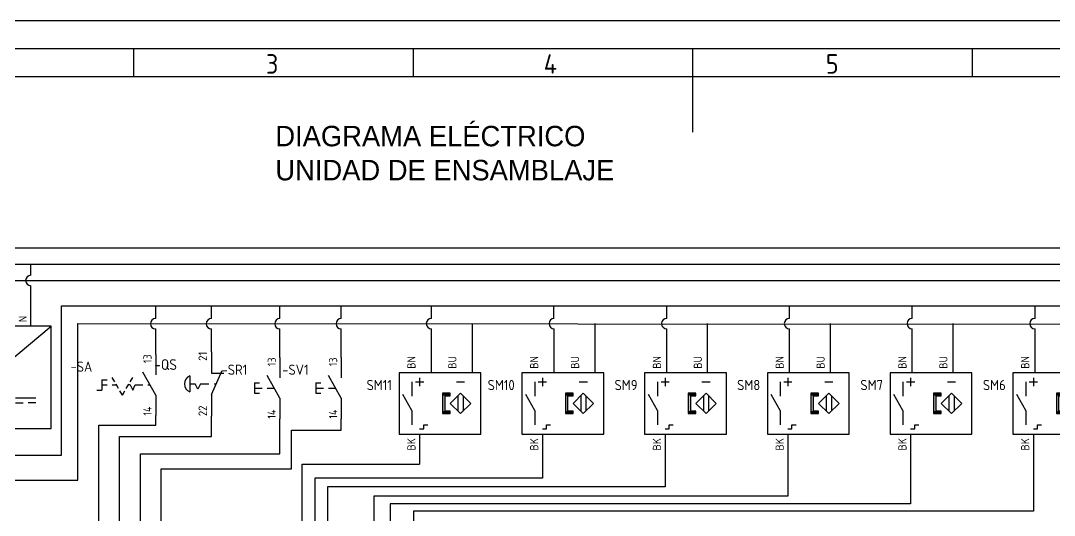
# Model space of a CAD drawing. Header units: millimetres. Extents: x 1181 to 1755, y 284 to 690.
# Drawn here: x 1309.6 to 1562.2, y 568.8 to 689.8 of the extents above; entities that cross this region are included whole.
import ezdxf
from ezdxf.enums import TextEntityAlignment as Align

# ---------------------------------------------------------------- set-up
doc = ezdxf.new("R2010")
doc.units = ezdxf.units.MM
for name, color, linetype in [('035', 5, 'Continuous'), ('07', 7, 'Continuous'), ('DESC', 1, 'Continuous'), ('RED_14_THHN', 20, 'Continuous'), ('RED_2.5mm^2', 1, 'Continuous'), ('SYMS', 7, 'Continuous'), ('TAGS', 51, 'Continuous'), ('TERMS', 4, 'Continuous'), ('YEL_14_THHN', 2, 'Continuous')]:
    doc.layers.add(name, color=color, linetype=linetype)
doc.styles.add('ISO Proportional', font='isocp.shx')
doc.styles.get("Standard").update_dxf_attribs({"font": 'arial.ttf'})
doc.styles.add('WD_IEC', font='isocp2.shx', dxfattribs={"width": 0.9, "height": 4})

# ---------------------------------------------------------------- blocks, each defined once
blk = doc.blocks.new('VPW1_1PH')
for p, q in [((-5, -25), (25, 0)), ((16.25, -17.5), (21.25, -17.5)), ((16.25, -18.75), (18.125, -18.75)), ((21.25, -18.75), (19.375, -18.75))]:
    blk.add_line(p, q)
blk.add_lwpolyline([(-5, 0), (-5, -25), (25, -25), (25, 0)], close=True)
for centre, start, end in [((1.25, -9.0625), 36.869898, 143.130102), ((3.75, -7.1875), 216.869898, 323.130102)]:
    blk.add_arc(centre, 1.5625, start, end)
at = {"style": 'WD_IEC'}
blk.add_text('1', height=3, dxfattribs=at).set_placement((-1.25, -8.125), align=Align.MIDDLE_RIGHT)
for tag, p in [('TERM01', (-1, 1)), ('TERM02', (9, 1)), ('TERM03', (19, 1))]:
    blk.add_attdef(tag, p, '', height=2, rotation=90, dxfattribs=at)
for tag, p in [('INST', (-7.5, 2.5)), ('LOC', (-7.5, -1)), ('TAG1', (-7.5, -4.5)), ('RATING1', (-7.5, -9)), ('XREF', (-7.5, -13)), ('DESC1', (-7.5, -16.85)), ('DESC2', (-7.5, -20.35)), ('DESC3', (-7.5, -23.85))]:
    blk.add_attdef(tag, text='', height=2.5, dxfattribs=at).set_placement(p, align=Align.RIGHT)
at = {"style": 'WD_IEC', "flags": 1}
for tag, p, height in [('X2TERM01', (0, 0), 0.32), ('X2TERM02', (10, 0), 0.32), ('X2TERM03', (20, 0), 0.32), ('MFG', (27.75, -1), 1.5), ('CAT', (27.75, -3.5), 1.5), ('ASSYCODE', (26, -21.5), 1), ('FAMILY', (26, -23), 1), ('X8TERM04', (5, -25), 0.32), ('X8TERM05', (15, -25), 0.32), ('CATDESC', (26, -24.5), 1)]:
    blk.add_attdef(tag, p, '', height=height, dxfattribs=at)
at = {"style": 'WD_IEC'}
for tag, p in [('TERM04', (4, -26)), ('TERM05', (14, -26))]:
    blk.add_attdef(tag, text='', height=2, rotation=90, dxfattribs=at).set_placement(p, align=Align.RIGHT)
blk = doc.blocks.new('VPB11')
for p, q in [((0, 7.5), (0, 2.5)), ((0, -2.5), (-3.125, 3.125)), ((-6.25, 1.25), (-6.25, -1.25)), ((-6.25, 1.25), (-5, 1.25)), ((-6.25, 0), (-4.375, 0)), ((-3.125, 0), (-1.389, 0)), ((-6.25, -1.25), (-5, -1.25)), ((0, -2.5), (0, -7.5))]:
    blk.add_line(p, q)
at = {"style": 'WD_IEC'}
for tag, p in [('INST', (-8, 10.25)), ('LOC', (-8, 6.75)), ('TAG1', (-8, 3.25)), ('DESC1', (-8, -10.35)), ('DESC2', (-8, -13.85)), ('DESC3', (-8, -17.35))]:
    blk.add_attdef(tag, text='', height=2.5, dxfattribs=at).set_placement(p, align=Align.RIGHT)
at = {"style": 'WD_IEC', "flags": 1}
for tag, p, height in [('X2TERM01', (0, 7.5), 0.32), ('CONTACT', (0.5, 4.5), 1), ('COMMON', (1.75, 3.25), 1), ('X1LINK', (0, 0), 0.32), ('ASSYCODE', (1, -4), 1), ('FAMILY', (1, -5.5), 1), ('X8TERM02', (0, -7.5), 0.32), ('CATDESC', (1, -7), 1)]:
    blk.add_attdef(tag, p, '', height=height, dxfattribs=at)
at = {"style": 'WD_IEC'}
blk.add_attdef('TERM01', text='', height=2, rotation=90, dxfattribs=at).set_placement((-1, 7.5), align=Align.RIGHT)
at = {"style": 'WD_IEC', "flags": 9}
for tag, p in [('MFG', (-8.5, -0.25)), ('CAT', (-8.5, -2.75))]:
    blk.add_attdef(tag, text='', height=1.5, dxfattribs=at).set_placement(p, align=Align.RIGHT)
at = {"style": 'WD_IEC'}
blk.add_attdef('TERM02', (-1, -7.5), '', height=2, rotation=90, dxfattribs=at)
at = {"lineweight": 15, "style": 'WD_IEC'}
blk.add_attdef('XREF', text='', height=2.5, dxfattribs=at).set_placement((-8, -6.35), align=Align.RIGHT)
blk = doc.blocks.new('VPX11M3')
for p, q in [((-1.875, 5.25), (-1.875, 1.75)), ((-1, 5.25), (1, 5.25)), ((0, 6.25), (0, 4.25)), ((9, 5.25), (11, 5.25)), ((-1.875, -1.75), (-4.0625, 2.1875)), ((9.375, 1.875), (9.375, -1.875)), ((10.625, 1.875), (10.625, -1.875)), ((-1.875, -1.75), (-1.875, -5.25)), ((0, -6.25), (1, -6.25)), ((1, -6.25), (1, -5.25)), ((1, -5.25), (2, -5.25))]:
    blk.add_line(p, q)
for points in [[(-5, -7.5), (15, -7.5), (15, 7.5), (-5, 7.5)], [(6.25, 1.875), (7.5, 1.875), (7.5, 2.5), (5.625, 2.5), (5.625, -2.5), (7.5, -2.5), (7.5, -1.875), (6.25, -1.875)], [(10, 2.5), (12.5, 0), (10, -2.5), (7.5, 0)]]:
    blk.add_lwpolyline(points, close=True)
for points in [[(5.625, 2.5), (5.625, 1.875), (7.5, 2.5), (7.5, 1.875)], [(5.625, 1.875), (5.625, -1.875), (6.25, 1.875), (6.25, -1.875)], [(5.625, -1.875), (5.625, -2.5), (7.5, -1.875), (7.5, -2.5)]]:
    blk.add_solid(points)
at = {"style": 'WD_IEC'}
for tag, p in [('TERM02', (-1, 8.5)), ('TERM03', (9, 8.5))]:
    blk.add_attdef(tag, p, '', height=2, rotation=90, dxfattribs=at)
for tag, p in [('INST', (-6.75, 10.25)), ('LOC', (-6.75, 6.75)), ('TAG1', (-6.75, 3.25)), ('DESC1', (-6.75, -5.2)), ('DESC2', (-6.75, -8.7)), ('DESC3', (-6.75, -12.2))]:
    blk.add_attdef(tag, text='', height=2.5, dxfattribs=at).set_placement(p, align=Align.RIGHT)
at = {"style": 'WD_IEC', "flags": 1}
for tag, p, height in [('X2TERM02', (0, 7.5), 0.32), ('X2TERM03', (10, 7.5), 0.32), ('MFG', (17.75, 6.5), 1.5), ('CAT', (17.75, 4), 1.5), ('ASSYCODE', (16, -4), 1), ('FAMILY', (16, -5.5), 1), ('X8TERM01', (0, -7.5), 0.32), ('CATDESC', (16, -7), 1)]:
    blk.add_attdef(tag, p, '', height=height, dxfattribs=at)
at = {"lineweight": 15, "style": 'WD_IEC'}
for tag, p in [('XREF', (-6.75, -1.35)), ('WDTAGALT', (-6.75, -15.125))]:
    blk.add_attdef(tag, text='', height=2.5, dxfattribs=at).set_placement(p, align=Align.RIGHT)
at = {"style": 'WD_IEC'}
blk.add_attdef('TERM01', text='', height=2, rotation=90, dxfattribs=at).set_placement((-1, -8.5), align=Align.RIGHT)
blk = doc.blocks.new('IEC_border_a3')
at = {"layer": '035'}
for p, q in [((114, 292), (114, 287)), ((164, 292), (164, 287)), ((214, 292), (214, 287)), ((264, 292), (264, 287))]:
    blk.add_line(p, q, dxfattribs=at)
for points in [[(0, 297), (420, 297), (420, 0), (0, 0)], [(18, 287), (410, 287), (410, 10), (18, 10)]]:
    blk.add_lwpolyline(points, close=True, dxfattribs=at)
at = {"layer": '07'}
blk.add_line((214, 287), (214, 277), dxfattribs=at)
blk.add_lwpolyline([(13, 292), (415, 292), (415, 5), (13, 5)], close=True, dxfattribs=at)
at = {"layer": '035', "style": 'ISO Proportional'}
for s, p in [('3', (137.68, 287.5)), ('4', (187.38, 287.5)), ('5', (237.84, 287.5))]:
    blk.add_text(s, height=3.5, dxfattribs=at).set_placement(p)
blk = doc.blocks.new('VPB12ML')
for p, q in [((0, 7.5), (0, 2.5)), ((0, -2.5), (2.5, 3.125)), ((0, 2.5), (2.8678, 2.5)), ((-5, 1.875), (-5, -1.875)), ((-5, 0), (-3.75, 0)), ((-3.125, -1.25), (-3.75, 0)), ((-2.5, 0), (-3.125, -1.25)), ((-2.5, 0), (-0.625, 0)), ((0.625, 0), (1.11111, 0)), ((0, -2.5), (0, -7.5))]:
    blk.add_line(p, q)
blk.add_arc((-4.21875, 0), 2.03125, 112.6198649, 247.3801351)
at = {"style": 'WD_IEC'}
for tag, p in [('INST', (-8, 10.25)), ('LOC', (-8, 6.75)), ('TAG1', (-8, 3.25)), ('DESC1', (-8, -10.35)), ('DESC2', (-8, -13.85)), ('DESC3', (-8, -17.35))]:
    blk.add_attdef(tag, text='', height=2.5, dxfattribs=at).set_placement(p, align=Align.RIGHT)
blk.add_attdef('TERM01', text='', height=2, rotation=90, dxfattribs=at).set_placement((-1, 7.5), align=Align.RIGHT)
at = {"style": 'WD_IEC', "flags": 1}
for tag, p, height in [('X2TERM01', (0, 7.5), 0.32), ('CONTACT', (0.5, 4.5), 1), ('COMMON', (1.75, 3.25), 1), ('X1LINK', (1.5, 0), 0.32), ('ASSYCODE', (1, -4), 1), ('FAMILY', (1, -5.5), 1), ('X8TERM02', (0, -7.5), 0.32), ('CATDESC', (1, -7), 1)]:
    blk.add_attdef(tag, p, '', height=height, dxfattribs=at)
at = {"style": 'WD_IEC', "flags": 9}
for tag, p in [('MFG', (-8.5, -0.25)), ('CAT', (-8.5, -2.75))]:
    blk.add_attdef(tag, text='', height=1.5, dxfattribs=at).set_placement(p, align=Align.RIGHT)
at = {"style": 'WD_IEC'}
blk.add_attdef('TERM02', (-1, -7.5), '', height=2, rotation=90, dxfattribs=at)
at = {"lineweight": 15, "style": 'WD_IEC'}
blk.add_attdef('XREF', text='', height=2.5, dxfattribs=at).set_placement((-8, -6.35), align=Align.RIGHT)
blk = doc.blocks.new('VSS112')
for p, q in [((0, 7.5), (0, 2.5)), ((0, -2.5), (-3.12, 3.12)), ((-13.12, 1.25), (-11.88, 1.25)), ((-13.12, 1.25), (-13.12, -1.25)), ((-13.12, 0), (-11.88, 0)), ((-10, 0.75), (-10.62, 1.83)), ((-10.62, 0), (-9.57, 0)), ((-9.06, -0.88), (-9.69, 0.21)), ((-7.19, -0.88), (-6.56, 0.21)), ((-6.25, 0), (-6.68, 0)), ((-6.25, 0.75), (-5.62, 1.83)), ((-6.25, 0), (-5.62, -1.25)), ((-5.62, -1.25), (-5, 0)), ((-5, 0), (-3.12, 0)), ((-1.88, 0), (-1.39, 0)), ((-14.38, -1.25), (-13.12, -1.25)), ((-8.12, -2.5), (-8.75, -1.42)), ((-8.12, -2.5), (-7.5, -1.42)), ((0, -2.5), (0, -7.5))]:
    blk.add_line(p, q)
at = {"style": 'WD_IEC'}
for tag, p in [('INST', (-15.5, 9.25)), ('LOC', (-15.5, 6.25)), ('TAG1', (-15.5, 3.25)), ('DESC1', (-15.5, -9.35)), ('DESC2', (-15.5, -12.35)), ('DESC3', (-15.5, -15.35))]:
    blk.add_attdef(tag, text='', height=2.5, dxfattribs=at).set_placement(p, align=Align.RIGHT)
at = {"style": 'WD_IEC', "flags": 8}
for tag, p in [('POS1', (-10.62, 3.5)), ('POS2', (-5.62, 3.5))]:
    blk.add_attdef(tag, text='', height=2, rotation=90, dxfattribs=at).set_placement(p, align=Align.MIDDLE_LEFT)
at = {"style": 'WD_IEC', "flags": 1}
for tag, p, height in [('X2TERM01', (0, 7.5), 0.32), ('CONTACT', (0.5, 4.5), 1), ('COMMON', (1.75, 3.25), 1), ('X1LINK', (0, 0), 0.32), ('X8TERM02', (0, -7.5), 0.32), ('ASSYCODE', (1, -9), 1), ('FAMILY', (1, -10.5), 1), ('CATDESC', (1, -12), 1)]:
    blk.add_attdef(tag, p, '', height=height, dxfattribs=at)
at = {"style": 'WD_IEC'}
blk.add_attdef('TERM01', text='', height=2, rotation=90, dxfattribs=at).set_placement((-1, 7.5), align=Align.RIGHT)
at = {"style": 'WD_IEC', "flags": 9}
for tag, p in [('MFG', (-16, -0.25)), ('CAT', (-16, -2.75))]:
    blk.add_attdef(tag, text='', height=1.5, dxfattribs=at).set_placement(p, align=Align.RIGHT)
at = {"style": 'WD_IEC'}
blk.add_attdef('TERM02', (-1, -7.5), '', height=2, rotation=90, dxfattribs=at)
at = {"lineweight": 15, "style": 'WD_IEC'}
blk.add_attdef('XREF', text='', height=2.5, dxfattribs=at).set_placement((-15.5, -6.35), align=Align.RIGHT)
blk.add_attdef('STATE', (1.25, -6.35), '', height=2.5, dxfattribs=at)

msp = doc.modelspace()

# ---------------------------------------------------------------- linework, layer by layer
at = {"layer": 'RED_2.5mm^2', "color": 140}
for p, q in [((1259.52, 630.22), (1654.25, 630.22)), ((1312.05, 627.49), (1312.05, 630.22)), ((1312.05, 615.01), (1312.05, 624.95))]:
    msp.add_line(p, q, dxfattribs=at)
at = {"layer": 'RED_2.5mm^2', "color": 42}
msp.add_line((1259.52, 626.22), (1654.25, 626.22), dxfattribs=at)
at = {"layer": 'RED_2.5mm^2'}
for p, q in [((1319.52, 583.47), (1319.52, 620)), ((1319.52, 620), (1654.25, 620)), ((1342.56, 616.92), (1342.56, 620)), ((1356.17, 616.92), (1356.17, 620)), ((1372.93, 616.91), (1372.93, 620)), ((1387.93, 616.9), (1387.93, 620)), ((1409.96, 616.93), (1409.96, 620)), ((1439.89, 616.93), (1439.89, 620)), ((1467.46, 616.93), (1467.46, 620)), ((1497.46, 616.93), (1497.46, 620)), ((1527.46, 616.93), (1527.46, 620)), ((1557.46, 616.93), (1557.46, 620)), ((1342.56, 608.15), (1342.56, 614.38)), ((1356.17, 608.8), (1356.17, 614.38)), ((1372.93, 607.39), (1372.93, 614.37)), ((1387.93, 607.39), (1387.93, 614.36)), ((1409.96, 603.62), (1409.96, 614.39)), ((1439.96, 603.62), (1439.96, 614.39)), ((1467.46, 603.62), (1467.46, 614.39)), ((1497.46, 603.62), (1497.46, 614.39)), ((1527.46, 603.62), (1527.46, 614.39)), ((1557.46, 603.62), (1557.46, 614.39)), ((1407.06, 588.64), (1407.06, 581.25)), ((1437.06, 588.64), (1437.06, 577.82)), ((1467.06, 588.64), (1467.06, 575.75)), ((1497.06, 588.64), (1497.06, 573.42)), ((1527.06, 588.64), (1527.06, 571.6)), ((1557.06, 588.64), (1557.06, 569.79)), ((1299.07, 583.47), (1319.52, 583.47)), ((1378.36, 548.29), (1378.36, 581.25)), ((1378.36, 581.25), (1407.06, 581.25)), ((1437.06, 577.82), (1381.47, 577.82)), ((1381.47, 577.82), (1381.47, 544.15)), ((1467.06, 575.75), (1384.58, 575.75)), ((1384.58, 575.75), (1384.58, 540.52)), ((1497.06, 573.42), (1395.91, 573.42)), ((1395.91, 573.42), (1395.91, 544.49)), ((1399.87, 571.6), (1399.8, 515.65)), ((1527.06, 571.6), (1399.87, 571.6)), ((1557.06, 569.79), (1405.57, 569.79)), ((1405.57, 569.79), (1405.57, 515.69))]:
    msp.add_line(p, q, dxfattribs=at)
at = {"layer": 'RED_2.5mm^2', "color": 1}
for p, q in [((1323.52, 585.11), (1323.52, 615.66)), ((1323.52, 615.66), (1722.24, 615.49)), ((1419.96, 603.62), (1419.96, 615.66)), ((1449.96, 603.62), (1449.96, 615.66)), ((1477.46, 603.62), (1477.46, 615.66)), ((1507.46, 603.62), (1507.46, 615.66)), ((1537.46, 603.62), (1537.46, 615.66)), ((1323.52, 577.38), (1323.52, 585.11)), ((1307.05, 577.38), (1323.52, 577.38))]:
    msp.add_line(p, q, dxfattribs=at)
at = {"layer": 'RED_2.5mm^2', "color": 140}
msp.add_arc((1312.05, 626.22), 1.27, 90, 270, dxfattribs=at)
at = {"layer": 'RED_2.5mm^2'}
for centre in [(1342.56, 615.65), (1356.17, 615.65), (1372.93, 615.64), (1387.93, 615.63), (1409.96, 615.66), (1439.96, 615.66), (1467.46, 615.66), (1497.46, 615.66), (1527.46, 615.66), (1557.46, 615.66)]:
    msp.add_arc(centre, 1.27, 90, 270, dxfattribs=at)
at = {"layer": 'TAGS', "color": 60, "true_color": 0xc0f600}
msp.add_line((1260.1, 634.2), (1654.25, 634.2), dxfattribs=at)
at = {"layer": 'YEL_14_THHN', "color": 1}
for p, q in [((1342.56, 590.79), (1342.56, 593.15)), ((1356.17, 588.07), (1356.17, 593.04)), ((1372.93, 583.79), (1372.93, 592.39)), ((1387.93, 589.63), (1387.93, 592.39)), ((1328.68, 530.59), (1328.68, 590.79)), ((1328.68, 590.79), (1342.56, 590.79)), ((1375.79, 580.15), (1375.79, 589.63)), ((1375.79, 589.63), (1387.93, 589.63)), ((1333.76, 530.56), (1333.76, 588.07)), ((1333.76, 588.07), (1356.17, 588.07)), ((1338.84, 530.59), (1338.84, 583.79)), ((1338.84, 583.79), (1372.93, 583.79)), ((1343.92, 530.56), (1343.92, 580.15)), ((1343.92, 580.15), (1375.79, 580.15))]:
    msp.add_line(p, q, dxfattribs=at)

# ---------------------------------------------------------------- block references
at = {"xscale": 1.366054111090824, "yscale": 1.366054111090824, "zscale": 1.366054111090824}
msp.add_blockref('IEC_border_a3', (1181.44, 284.08), dxfattribs=at)
at = {"layer": 'SYMS'}
ref = msp.add_blockref('VPW1_1PH', (1292.05, 615.01), dxfattribs=at)
ref.add_attrib('TERM05', 'M', dxfattribs={"layer": 'TERMS', "height": 2, "rotation": 90, "style": 'WD_IEC'}).set_placement((1306.05, 589.01), align=Align.RIGHT)
ref.add_attrib('TERM04', '+', dxfattribs={"layer": 'TERMS', "height": 2, "rotation": 90, "style": 'WD_IEC'}).set_placement((1296.05, 589.01), align=Align.RIGHT)
ref.add_attrib('TERM03', 'N', (1311.05, 616.01), dxfattribs={"layer": 'TERMS', "height": 2, "rotation": 90, "style": 'WD_IEC'})
ref.add_attrib('TERM02', 'PE', (1301.05, 616.01), dxfattribs={"layer": 'TERMS', "height": 2, "rotation": 90, "style": 'WD_IEC'})
ref.add_attrib('TERM01', 'L', (1291.05, 616.01), dxfattribs={"layer": 'TERMS', "height": 2, "rotation": 90, "style": 'WD_IEC'})
ref.add_attrib('DESC1', '24 V', dxfattribs={"layer": 'DESC', "height": 2.5, "style": 'WD_IEC'}).set_placement((1284.55, 598.16), align=Align.RIGHT)
ref.add_attrib('TAG1', 'GB1', dxfattribs={"layer": 'TAGS', "height": 2.5, "style": 'WD_IEC'}).set_placement((1284.55, 610.51), align=Align.RIGHT)
ref = msp.add_blockref('VPB12ML', (1356.17, 600.92), dxfattribs=dict(at, xscale=1.050989285526325, yscale=1.050989285526325, zscale=1.050989285526325))
ref.add_attrib('TERM02', '22', (1355.12, 593.04), dxfattribs={"layer": 'TERMS', "height": 2.102, "rotation": 90, "style": 'WD_IEC'})
ref.add_attrib('TERM01', '21', dxfattribs={"layer": 'TERMS', "height": 2.102, "rotation": 90, "style": 'WD_IEC'}).set_placement((1355.12, 608.8), align=Align.RIGHT)
ref.add_attrib('TAG1', '-QS', dxfattribs={"layer": 'TAGS', "height": 2.627, "style": 'WD_IEC'}).set_placement((1347.76, 604.34), align=Align.RIGHT)
ref = msp.add_blockref('VSS112', (1342.56, 600.65), dxfattribs=at)
ref.add_attrib('TERM02', '14', (1341.56, 593.15), dxfattribs={"layer": 'TERMS', "height": 2, "rotation": 90, "style": 'WD_IEC'})
ref.add_attrib('TERM01', '13', dxfattribs={"layer": 'TERMS', "height": 2, "rotation": 90, "style": 'WD_IEC'}).set_placement((1341.56, 608.15), align=Align.RIGHT)
ref.add_attrib('TAG1', '-SA', dxfattribs={"layer": 'TAGS', "height": 2.5, "style": 'WD_IEC'}).set_placement((1327.06, 603.9), align=Align.RIGHT)
ref = msp.add_blockref('VPB11', (1372.93, 599.89), dxfattribs=at)
ref.add_attrib('TERM02', '14', (1371.93, 592.39), dxfattribs={"layer": 'TERMS', "height": 2, "rotation": 90, "style": 'WD_IEC'})
ref.add_attrib('TERM01', '13', dxfattribs={"layer": 'TERMS', "height": 2, "rotation": 90, "style": 'WD_IEC'}).set_placement((1371.93, 607.39), align=Align.RIGHT)
ref.add_attrib('TAG1', '-SR1', dxfattribs={"layer": 'TAGS', "height": 2.5, "style": 'WD_IEC'}).set_placement((1364.93, 603.14), align=Align.RIGHT)
ref = msp.add_blockref('VPB11', (1387.93, 599.89), dxfattribs=at)
ref.add_attrib('TERM02', '14', (1386.93, 592.39), dxfattribs={"layer": 'TERMS', "height": 2, "rotation": 90, "style": 'WD_IEC'})
ref.add_attrib('TERM01', '13', dxfattribs={"layer": 'TERMS', "height": 2, "rotation": 90, "style": 'WD_IEC'}).set_placement((1386.93, 607.39), align=Align.RIGHT)
ref.add_attrib('TAG1', '-SV1', dxfattribs={"layer": 'TAGS', "height": 2.5, "style": 'WD_IEC'}).set_placement((1379.93, 603.14), align=Align.RIGHT)
ref = msp.add_blockref('VPX11M3', (1407.06, 596.14), dxfattribs=at)
ref.add_attrib('TERM03', 'BU', (1416.06, 604.64), dxfattribs={"layer": 'TERMS', "height": 2, "rotation": 90, "style": 'WD_IEC'})
ref.add_attrib('TERM02', 'BN', (1406.06, 604.64), dxfattribs={"layer": 'TERMS', "height": 2, "rotation": 90, "style": 'WD_IEC'})
ref.add_attrib('TERM01', 'BK', dxfattribs={"layer": 'TERMS', "height": 2, "rotation": 90, "style": 'WD_IEC'}).set_placement((1406.06, 587.64), align=Align.RIGHT)
ref.add_attrib('TAG1', 'SM11', dxfattribs={"layer": 'TAGS', "height": 2.5, "style": 'WD_IEC'}).set_placement((1400.31, 599.39), align=Align.RIGHT)
ref = msp.add_blockref('VPX11M3', (1437.06, 596.14), dxfattribs=at)
ref.add_attrib('TERM03', 'BU', (1446.06, 604.64), dxfattribs={"layer": 'TERMS', "height": 2, "rotation": 90, "style": 'WD_IEC'})
ref.add_attrib('TERM02', 'BN', (1436.06, 604.64), dxfattribs={"layer": 'TERMS', "height": 2, "rotation": 90, "style": 'WD_IEC'})
ref.add_attrib('TERM01', 'BK', dxfattribs={"layer": 'TERMS', "height": 2, "rotation": 90, "style": 'WD_IEC'}).set_placement((1436.06, 587.64), align=Align.RIGHT)
ref.add_attrib('TAG1', 'SM10', dxfattribs={"layer": 'TAGS', "height": 2.5, "style": 'WD_IEC'}).set_placement((1430.31, 599.39), align=Align.RIGHT)
ref = msp.add_blockref('VPX11M3', (1467.06, 596.14), dxfattribs=at)
ref.add_attrib('TERM03', 'BU', (1476.06, 604.64), dxfattribs={"layer": 'TERMS', "height": 2, "rotation": 90, "style": 'WD_IEC'})
ref.add_attrib('TERM02', 'BN', (1466.06, 604.64), dxfattribs={"layer": 'TERMS', "height": 2, "rotation": 90, "style": 'WD_IEC'})
ref.add_attrib('TERM01', 'BK', dxfattribs={"layer": 'TERMS', "height": 2, "rotation": 90, "style": 'WD_IEC'}).set_placement((1466.06, 587.64), align=Align.RIGHT)
ref.add_attrib('TAG1', 'SM9', dxfattribs={"layer": 'TAGS', "height": 2.5, "style": 'WD_IEC'}).set_placement((1460.31, 599.39), align=Align.RIGHT)
ref = msp.add_blockref('VPX11M3', (1497.06, 596.14), dxfattribs=at)
ref.add_attrib('TERM03', 'BU', (1506.06, 604.64), dxfattribs={"layer": 'TERMS', "height": 2, "rotation": 90, "style": 'WD_IEC'})
ref.add_attrib('TERM02', 'BN', (1496.06, 604.64), dxfattribs={"layer": 'TERMS', "height": 2, "rotation": 90, "style": 'WD_IEC'})
ref.add_attrib('TERM01', 'BK', dxfattribs={"layer": 'TERMS', "height": 2, "rotation": 90, "style": 'WD_IEC'}).set_placement((1496.06, 587.64), align=Align.RIGHT)
ref.add_attrib('TAG1', 'SM8', dxfattribs={"layer": 'TAGS', "height": 2.5, "style": 'WD_IEC'}).set_placement((1490.31, 599.39), align=Align.RIGHT)
ref = msp.add_blockref('VPX11M3', (1527.06, 596.14), dxfattribs=at)
ref.add_attrib('TERM03', 'BU', (1536.06, 604.64), dxfattribs={"layer": 'TERMS', "height": 2, "rotation": 90, "style": 'WD_IEC'})
ref.add_attrib('TERM02', 'BN', (1526.06, 604.64), dxfattribs={"layer": 'TERMS', "height": 2, "rotation": 90, "style": 'WD_IEC'})
ref.add_attrib('TERM01', 'BK', dxfattribs={"layer": 'TERMS', "height": 2, "rotation": 90, "style": 'WD_IEC'}).set_placement((1526.06, 587.64), align=Align.RIGHT)
ref.add_attrib('TAG1', 'SM7', dxfattribs={"layer": 'TAGS', "height": 2.5, "style": 'WD_IEC'}).set_placement((1520.31, 599.39), align=Align.RIGHT)
ref = msp.add_blockref('VPX11M3', (1557.06, 596.14), dxfattribs=at)
ref.add_attrib('TERM03', 'BU', (1566.06, 604.64), dxfattribs={"layer": 'TERMS', "height": 2, "rotation": 90, "style": 'WD_IEC'})
ref.add_attrib('TERM02', 'BN', (1556.06, 604.64), dxfattribs={"layer": 'TERMS', "height": 2, "rotation": 90, "style": 'WD_IEC'})
ref.add_attrib('TERM01', 'BK', dxfattribs={"layer": 'TERMS', "height": 2, "rotation": 90, "style": 'WD_IEC'}).set_placement((1556.06, 587.64), align=Align.RIGHT)
ref.add_attrib('TAG1', 'SM6', dxfattribs={"layer": 'TAGS', "height": 2.5, "style": 'WD_IEC'}).set_placement((1550.31, 599.39), align=Align.RIGHT)

# ---------------------------------------------------------------- texts
at = {"layer": 'RED_14_THHN', "insert": (1371.8, 664.06), "char_height": 5, "attachment_point": 1}
msp.add_mtext_dynamic_manual_height_columns('{\\Ftxt|c0;\\C0;DIAGRAMA ELÉCTRICO^JUNIDAD DE ENSAMBLAJE}', width=146.7634, gutter_width=12.5, heights=[0], dxfattribs=at)

doc.saveas('drawing.dxf')
